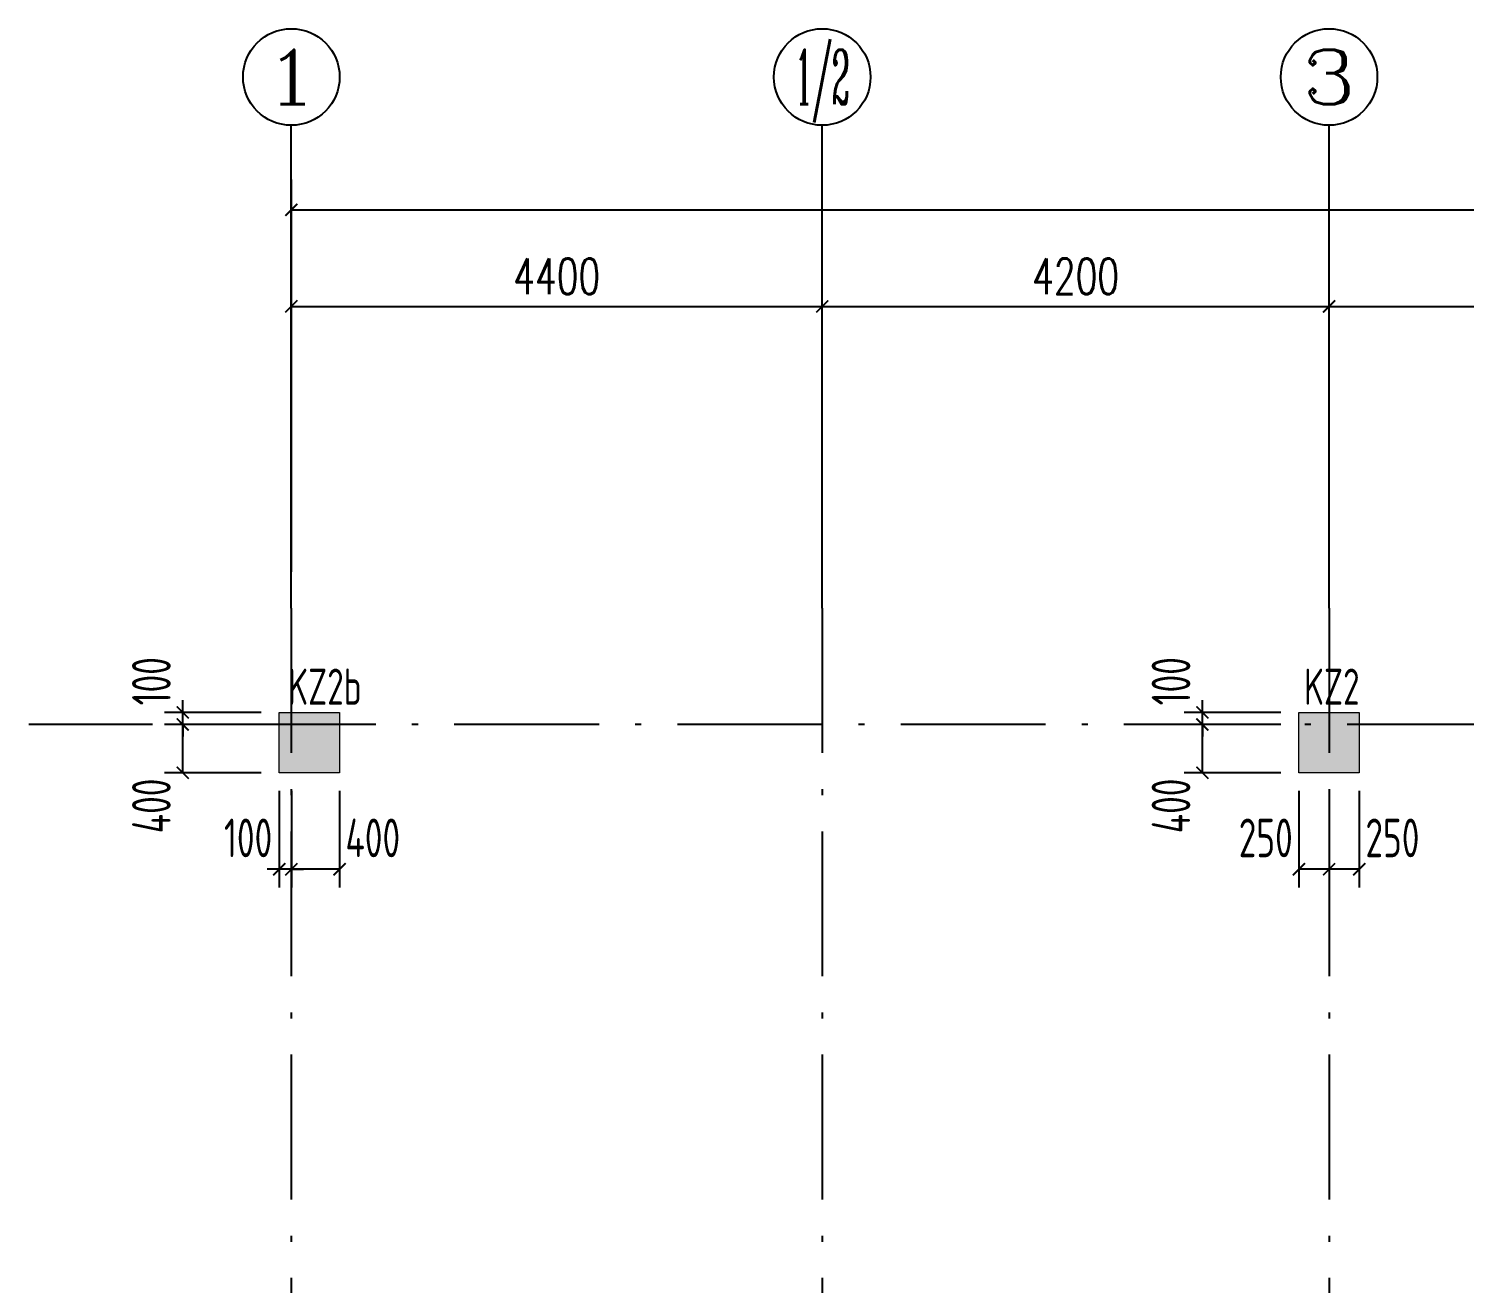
# Model space of a CAD drawing. Extents: x 169490 to 7584583, y -2399407 to 1374371.
# Drawn here: x 464380 to 476277, y 745552 to 755946 of the extents above; entities that cross this region are included whole.
import ezdxf
from ezdxf.enums import TextEntityAlignment as Align

# ---------------------------------------------------------------- set-up
doc = ezdxf.new("R2010")
doc.units = 0
doc.header["$LTSCALE"] = 100
doc.linetypes.add('D3轴线点划线', pattern=[18.5, 12, -3, 0.5, -3])
doc.layers.get('0').update_dxf_attribs({"linetype": 'CONTINUOUS'})
doc.layers.get('DEFPOINTS').update_dxf_attribs({"linetype": 'CONTINUOUS'})
for name, color, linetype in [('AXIS', 3, 'CONTINUOUS'), ('AXIS_TEXT', 4, 'CONTINUOUS'), ('C-AXIS(轴号)', 3, 'CONTINUOUS'), ('C-AXIS-T(字)', 7, 'CONTINUOUS'), ('C-DOTE', 8, 'D3轴线点划线'), ('S-COLU-DIM', 151, 'CONTINUOUS'), ('S-COLU-HATCH', 251, 'CONTINUOUS'), ('S-COLU-TEXT', 7, 'CONTINUOUS')]:
    doc.layers.add(name, color=color, linetype=linetype)
doc.layers.add('S-COLU-LINE1', color=6, linetype='CONTINUOUS', lineweight=18)
doc.styles.add('_TCH_AXIS', font='COMPLEX', dxfattribs={"bigfont": 'GBCBIG'})
doc.styles.add('_TCH_DIM_T3', font='SIMPLEX.shx', dxfattribs={"width": 0.705882, "bigfont": 'GBCBIG.shx'})
doc.styles.add('COMPLEX', font='COMPLEX')
doc.styles.add('TSSD_Dimension', font='Tssdeng.shx', dxfattribs={"width": 0.7, "bigfont": 'tssdchn.shx'})
doc.dimstyles.new('_TCH_ARCH&&100', dxfattribs={"dimtxt": 297.5, "dimasz": 100, "dimexe": 250, "dimexo": 300, "dimgap": 100, "dimtad": 1, "dimdec": 0, "dimzin": 0, "dimdsep": 46, "dimtxsty": '_TCH_DIM_T3', "dimblk": 'ARCHTICK', "dimcen": 0.09, "dimclrt": 7, "dimazin": 2, "dimtfac": 1, "dimtdec": 0, "dimtix": 1, "dimtmove": 2, "dimatfit": 3, "dimfxl": 1, "dimtolj": 1, "dimtzin": 0, "dimarcsym": 0})
doc.dimstyles.new('TSSD_100_100$0', dxfattribs={"dimtxt": 320, "dimasz": 100, "dimexe": 150, "dimexo": 150, "dimgap": 100, "dimtad": 1, "dimdec": 0, "dimzin": 0, "dimdsep": 46, "dimtxsty": 'TSSD_Dimension', "dimblk": 'ARCHTICK', "dimcen": 0, "dimclrt": 7, "dimadec": 1, "dimazin": 0, "dimtfac": 1, "dimtdec": 0, "dimtix": 1, "dimtmove": 2, "dimatfit": 3, "dimldrblk": '_TSDBK', "dimfxl": 1, "dimtolj": 1, "dimtzin": 0, "dimarcsym": 0})

# ---------------------------------------------------------------- blocks, each defined once
blk = doc.blocks.new('_ARCHTICK')
at = {"const_width": 0.15}
blk.add_lwpolyline([(-0.5, -0.5), (0.5, 0.5)], dxfattribs=at)
blk = doc.blocks.new('*D1629')
at = {"layer": 'AXIS', "color": 0, "lineweight": -2, "transparency": 16777216}
for p, q in [((466556, 751446), (466556, 754696)), ((538456, 751446), (538456, 754696)), ((466556, 754446), (538456, 754446))]:
    blk.add_line(p, q, dxfattribs=at)
at = {"layer": 'DEFPOINTS', "color": 0, "transparency": 16777216}
for p in [(538456, 754446), (466556, 751146), (538456, 751146)]:
    blk.add_point(p, dxfattribs=at)
at = {"layer": 'AXIS', "color": 0, "lineweight": -2, "transparency": 16777216, "xscale": 100, "yscale": 100, "zscale": 100, "rotation": 180}
blk.add_blockref('_ARCHTICK', (466556, 754446), dxfattribs=at)
at = {"layer": 'AXIS', "color": 0, "lineweight": -2, "transparency": 16777216, "xscale": 100, "yscale": 100, "zscale": 100}
blk.add_blockref('_ARCHTICK', (538456, 754446), dxfattribs=at)
at = {"layer": 'AXIS', "color": 7, "transparency": 16777216, "insert": (502506, 754695), "char_height": 297.5, "attachment_point": 5, "style": '_TCH_DIM_T3'}
blk.add_mtext('\\A1;71900', dxfattribs=at)
blk = doc.blocks.new('*D1630')
at = {"layer": 'AXIS', "color": 0, "lineweight": -2, "transparency": 16777216}
for p, q in [((466556, 751446), (466556, 753896)), ((470956, 751446), (470956, 753896)), ((466556, 753646), (470956, 753646))]:
    blk.add_line(p, q, dxfattribs=at)
at = {"layer": 'DEFPOINTS', "color": 0, "transparency": 16777216}
for p in [(470956, 753646), (466556, 751146), (470956, 751146)]:
    blk.add_point(p, dxfattribs=at)
at = {"layer": 'AXIS', "color": 0, "lineweight": -2, "transparency": 16777216, "xscale": 100, "yscale": 100, "zscale": 100, "rotation": 180}
blk.add_blockref('_ARCHTICK', (466556, 753646), dxfattribs=at)
at = {"layer": 'AXIS', "color": 0, "lineweight": -2, "transparency": 16777216, "xscale": 100, "yscale": 100, "zscale": 100}
blk.add_blockref('_ARCHTICK', (470956, 753646), dxfattribs=at)
at = {"layer": 'AXIS', "color": 7, "transparency": 16777216, "insert": (468756, 753895), "char_height": 297.5, "attachment_point": 5, "style": '_TCH_DIM_T3'}
blk.add_mtext('\\A1;4400', dxfattribs=at)
blk = doc.blocks.new('*D1631')
at = {"layer": 'AXIS', "color": 0, "lineweight": -2, "transparency": 16777216}
for p, q in [((470956, 751446), (470956, 753896)), ((475156, 751446), (475156, 753896)), ((470956, 753646), (475156, 753646))]:
    blk.add_line(p, q, dxfattribs=at)
at = {"layer": 'DEFPOINTS', "color": 0, "transparency": 16777216}
for p in [(475156, 753646), (470956, 751146), (475156, 751146)]:
    blk.add_point(p, dxfattribs=at)
at = {"layer": 'AXIS', "color": 0, "lineweight": -2, "transparency": 16777216, "xscale": 100, "yscale": 100, "zscale": 100, "rotation": 180}
blk.add_blockref('_ARCHTICK', (470956, 753646), dxfattribs=at)
at = {"layer": 'AXIS', "color": 0, "lineweight": -2, "transparency": 16777216, "xscale": 100, "yscale": 100, "zscale": 100}
blk.add_blockref('_ARCHTICK', (475156, 753646), dxfattribs=at)
at = {"layer": 'AXIS', "color": 7, "transparency": 16777216, "insert": (473056, 753895), "char_height": 297.5, "attachment_point": 5, "style": '_TCH_DIM_T3'}
blk.add_mtext('\\A1;4200', dxfattribs=at)
blk = doc.blocks.new('*D1632')
at = {"layer": 'AXIS', "color": 0, "lineweight": -2, "transparency": 16777216}
for p, q in [((475156, 751446), (475156, 753896)), ((483556, 751446), (483556, 753896)), ((475156, 753646), (483556, 753646))]:
    blk.add_line(p, q, dxfattribs=at)
at = {"layer": 'DEFPOINTS', "color": 0, "transparency": 16777216}
for p in [(483556, 753646), (475156, 751146), (483556, 751146)]:
    blk.add_point(p, dxfattribs=at)
at = {"layer": 'AXIS', "color": 0, "lineweight": -2, "transparency": 16777216, "xscale": 100, "yscale": 100, "zscale": 100, "rotation": 180}
blk.add_blockref('_ARCHTICK', (475156, 753646), dxfattribs=at)
at = {"layer": 'AXIS', "color": 0, "lineweight": -2, "transparency": 16777216, "xscale": 100, "yscale": 100, "zscale": 100}
blk.add_blockref('_ARCHTICK', (483556, 753646), dxfattribs=at)
at = {"layer": 'AXIS', "color": 7, "transparency": 16777216, "insert": (479356, 753895), "char_height": 297.5, "attachment_point": 5, "style": '_TCH_DIM_T3'}
blk.add_mtext('\\A1;8400', dxfattribs=at)
blk = doc.blocks.new('_AXISO')
blk.add_circle((0, 0), 0.5)
at = {"layer": 'AXIS_TEXT', "style": 'COMPLEX', "width": 1.041667}
blk.add_attdef('A', text='', height=0.56, dxfattribs=at).set_placement((-0.25, -0.28), (0.25, -0.28), align=Align.FIT)
blk = doc.blocks.new('*D3756')
at = {"layer": 'DEFPOINTS', "color": 0, "ltscale": 10, "transparency": 16777216}
for p in [(475156, 749782), (475406, 749782), (475156, 748982)]:
    blk.add_point(p, dxfattribs=at)
at = {"layer": 'S-COLU-DIM', "color": 0, "lineweight": -2, "ltscale": 10, "transparency": 16777216}
for p, q in [((475156, 749632), (475156, 748832)), ((475406, 749632), (475406, 748832)), ((475406, 748982), (475156, 748982))]:
    blk.add_line(p, q, dxfattribs=at)
at = {"layer": 'S-COLU-DIM', "color": 0, "lineweight": -2, "ltscale": 10, "transparency": 16777216, "xscale": 100, "yscale": 100, "zscale": 100, "rotation": 180}
blk.add_blockref('_ARCHTICK', (475156, 748982), dxfattribs=at)
at = {"layer": 'S-COLU-DIM', "color": 0, "lineweight": -2, "ltscale": 10, "transparency": 16777216, "xscale": 100, "yscale": 100, "zscale": 100}
blk.add_blockref('_ARCHTICK', (475406, 748982), dxfattribs=at)
at = {"layer": 'S-COLU-DIM', "color": 7, "ltscale": 10, "transparency": 16777216, "insert": (475681, 749242), "char_height": 320, "attachment_point": 5, "style": 'TSSD_Dimension'}
blk.add_mtext('\\A1;250', dxfattribs=at)
blk = doc.blocks.new('_TSDBK')
blk.add_line((-1, 0), (0, 0))
at = {"const_width": 0.5}
blk.add_lwpolyline([(-0.7, -0.7), (0.7, 0.7)], dxfattribs=at)
blk = doc.blocks.new('*D3757')
at = {"layer": 'DEFPOINTS', "color": 0, "ltscale": 10, "transparency": 16777216}
for p in [(474906, 749782), (475156, 749782), (474906, 748982)]:
    blk.add_point(p, dxfattribs=at)
at = {"layer": 'S-COLU-DIM', "color": 0, "lineweight": -2, "ltscale": 10, "transparency": 16777216}
for p, q in [((474906, 749632), (474906, 748832)), ((475156, 749632), (475156, 748832)), ((475156, 748982), (474906, 748982))]:
    blk.add_line(p, q, dxfattribs=at)
at = {"layer": 'S-COLU-DIM', "color": 0, "lineweight": -2, "ltscale": 10, "transparency": 16777216, "xscale": 100, "yscale": 100, "zscale": 100, "rotation": 180}
blk.add_blockref('_ARCHTICK', (474906, 748982), dxfattribs=at)
at = {"layer": 'S-COLU-DIM', "color": 0, "lineweight": -2, "ltscale": 10, "transparency": 16777216, "xscale": 100, "yscale": 100, "zscale": 100}
blk.add_blockref('_ARCHTICK', (475156, 748982), dxfattribs=at)
at = {"layer": 'S-COLU-DIM', "color": 7, "ltscale": 10, "transparency": 16777216, "insert": (474631, 749242), "char_height": 320, "attachment_point": 5, "style": 'TSSD_Dimension'}
blk.add_mtext('\\A1;250', dxfattribs=at)
blk = doc.blocks.new('*D3758')
at = {"layer": 'DEFPOINTS', "color": 0, "ltscale": 10, "transparency": 16777216}
for p in [(474106, 750182), (474906, 750182), (474906, 749782)]:
    blk.add_point(p, dxfattribs=at)
at = {"layer": 'S-COLU-DIM', "color": 0, "lineweight": -2, "ltscale": 10, "transparency": 16777216}
for p, q in [((474756, 750182), (473956, 750182)), ((474106, 749782), (474106, 750182)), ((474756, 749782), (473956, 749782))]:
    blk.add_line(p, q, dxfattribs=at)
at = {"layer": 'S-COLU-DIM', "color": 0, "lineweight": -2, "ltscale": 10, "transparency": 16777216, "xscale": 100, "yscale": 100, "zscale": 100}
for p, rotation in [((474106, 750182), 90), ((474106, 749782), 270)]:
    blk.add_blockref('_ARCHTICK', p, dxfattribs=dict(at, rotation=rotation))
at = {"layer": 'S-COLU-DIM', "color": 7, "ltscale": 10, "transparency": 16777216, "insert": (473846, 749507), "char_height": 320, "attachment_point": 5, "rotation": 90, "style": 'TSSD_Dimension'}
blk.add_mtext('\\A1;400', dxfattribs=at)
blk = doc.blocks.new('*D3759')
at = {"layer": 'DEFPOINTS', "color": 0, "ltscale": 10, "transparency": 16777216}
for p in [(474106, 750282), (474906, 750282), (474906, 750182)]:
    blk.add_point(p, dxfattribs=at)
at = {"layer": 'S-COLU-DIM', "color": 0, "lineweight": -2, "ltscale": 10, "transparency": 16777216}
for p, q in [((474106, 750282), (474106, 750382)), ((474756, 750282), (473956, 750282)), ((474106, 750182), (474106, 750282)), ((474756, 750182), (473956, 750182)), ((474106, 750182), (474106, 750082))]:
    blk.add_line(p, q, dxfattribs=at)
at = {"layer": 'S-COLU-DIM', "color": 0, "lineweight": -2, "ltscale": 10, "transparency": 16777216, "xscale": 100, "yscale": 100, "zscale": 100}
for p, rotation in [((474106, 750282), 270), ((474106, 750182), 90)]:
    blk.add_blockref('_ARCHTICK', p, dxfattribs=dict(at, rotation=rotation))
at = {"layer": 'S-COLU-DIM', "color": 7, "ltscale": 10, "transparency": 16777216, "insert": (473846, 750540), "char_height": 320, "attachment_point": 5, "rotation": 90, "style": 'TSSD_Dimension'}
blk.add_mtext('\\A1;100', dxfattribs=at)
blk = doc.blocks.new('*D3760')
at = {"layer": 'DEFPOINTS', "color": 0, "ltscale": 10, "transparency": 16777216}
for p in [(466556, 749782), (466956, 749782), (466556, 748982)]:
    blk.add_point(p, dxfattribs=at)
at = {"layer": 'S-COLU-DIM', "color": 0, "lineweight": -2, "ltscale": 10, "transparency": 16777216}
for p, q in [((466556, 749632), (466556, 748832)), ((466956, 749632), (466956, 748832)), ((466956, 748982), (466556, 748982))]:
    blk.add_line(p, q, dxfattribs=at)
at = {"layer": 'S-COLU-DIM', "color": 0, "lineweight": -2, "ltscale": 10, "transparency": 16777216, "xscale": 100, "yscale": 100, "zscale": 100, "rotation": 180}
blk.add_blockref('_ARCHTICK', (466556, 748982), dxfattribs=at)
at = {"layer": 'S-COLU-DIM', "color": 0, "lineweight": -2, "ltscale": 10, "transparency": 16777216, "xscale": 100, "yscale": 100, "zscale": 100}
blk.add_blockref('_ARCHTICK', (466956, 748982), dxfattribs=at)
at = {"layer": 'S-COLU-DIM', "color": 7, "ltscale": 10, "transparency": 16777216, "insert": (467231, 749242), "char_height": 320, "attachment_point": 5, "style": 'TSSD_Dimension'}
blk.add_mtext('\\A1;400', dxfattribs=at)
blk = doc.blocks.new('*D3761')
at = {"layer": 'DEFPOINTS', "color": 0, "ltscale": 10, "transparency": 16777216}
for p in [(466456, 749782), (466556, 749782), (466456, 748982)]:
    blk.add_point(p, dxfattribs=at)
at = {"layer": 'S-COLU-DIM', "color": 0, "lineweight": -2, "ltscale": 10, "transparency": 16777216}
for p, q in [((466456, 749632), (466456, 748832)), ((466556, 749632), (466556, 748832)), ((466456, 748982), (466356, 748982)), ((466556, 748982), (466456, 748982)), ((466556, 748982), (466656, 748982))]:
    blk.add_line(p, q, dxfattribs=at)
at = {"layer": 'S-COLU-DIM', "color": 0, "lineweight": -2, "ltscale": 10, "transparency": 16777216, "xscale": 100, "yscale": 100, "zscale": 100}
blk.add_blockref('_ARCHTICK', (466456, 748982), dxfattribs=at)
at = {"layer": 'S-COLU-DIM', "color": 0, "lineweight": -2, "ltscale": 10, "transparency": 16777216, "xscale": 100, "yscale": 100, "zscale": 100, "rotation": 180}
blk.add_blockref('_ARCHTICK', (466556, 748982), dxfattribs=at)
at = {"layer": 'S-COLU-DIM', "color": 7, "ltscale": 10, "transparency": 16777216, "insert": (466198, 749242), "char_height": 320, "attachment_point": 5, "style": 'TSSD_Dimension'}
blk.add_mtext('\\A1;100', dxfattribs=at)
blk = doc.blocks.new('*D3762')
at = {"layer": 'DEFPOINTS', "color": 0, "ltscale": 10, "transparency": 16777216}
for p in [(465656, 750182), (466456, 750182), (466456, 749782)]:
    blk.add_point(p, dxfattribs=at)
at = {"layer": 'S-COLU-DIM', "color": 0, "lineweight": -2, "ltscale": 10, "transparency": 16777216}
for p, q in [((466306, 750182), (465506, 750182)), ((465656, 749782), (465656, 750182)), ((466306, 749782), (465506, 749782))]:
    blk.add_line(p, q, dxfattribs=at)
at = {"layer": 'S-COLU-DIM', "color": 0, "lineweight": -2, "ltscale": 10, "transparency": 16777216, "xscale": 100, "yscale": 100, "zscale": 100}
for p, rotation in [((465656, 750182), 90), ((465656, 749782), 270)]:
    blk.add_blockref('_ARCHTICK', p, dxfattribs=dict(at, rotation=rotation))
at = {"layer": 'S-COLU-DIM', "color": 7, "ltscale": 10, "transparency": 16777216, "insert": (465396, 749507), "char_height": 320, "attachment_point": 5, "rotation": 90, "style": 'TSSD_Dimension'}
blk.add_mtext('\\A1;400', dxfattribs=at)
blk = doc.blocks.new('*D3763')
at = {"layer": 'DEFPOINTS', "color": 0, "ltscale": 10, "transparency": 16777216}
for p in [(465656, 750282), (466456, 750282), (466456, 750182)]:
    blk.add_point(p, dxfattribs=at)
at = {"layer": 'S-COLU-DIM', "color": 0, "lineweight": -2, "ltscale": 10, "transparency": 16777216}
for p, q in [((465656, 750282), (465656, 750382)), ((466306, 750282), (465506, 750282)), ((465656, 750182), (465656, 750282)), ((466306, 750182), (465506, 750182)), ((465656, 750182), (465656, 750082))]:
    blk.add_line(p, q, dxfattribs=at)
at = {"layer": 'S-COLU-DIM', "color": 0, "lineweight": -2, "ltscale": 10, "transparency": 16777216, "xscale": 100, "yscale": 100, "zscale": 100}
for p, rotation in [((465656, 750282), 270), ((465656, 750182), 90)]:
    blk.add_blockref('_ARCHTICK', p, dxfattribs=dict(at, rotation=rotation))
at = {"layer": 'S-COLU-DIM', "color": 7, "ltscale": 10, "transparency": 16777216, "insert": (465396, 750540), "char_height": 320, "attachment_point": 5, "rotation": 90, "style": 'TSSD_Dimension'}
blk.add_mtext('\\A1;100', dxfattribs=at)

msp = doc.modelspace()

# ---------------------------------------------------------------- hatches: boundary and pattern name
at = {"layer": 'S-COLU-HATCH', "ltscale": 10}
h = msp.add_hatch(color=256, dxfattribs=at)
h.dxf.hatch_style = 1
h.paths.add_polyline_path([(466955.9, 750282.3), (466455.9, 750282.3), (466455.9, 749782.3), (466955.9, 749782.3)])
h = msp.add_hatch(color=256, dxfattribs=at)
h.dxf.hatch_style = 1
h.paths.add_polyline_path([(474905.9, 750282.3), (475405.9, 750282.3), (475405.9, 749782.3), (474905.9, 749782.3)])

# ---------------------------------------------------------------- linework, layer by layer
at = {"layer": 'C-AXIS(轴号)'}
for p, q in [((466555.9, 751146.4), (466555.9, 755146.4)), ((470955.9, 751146.4), (470955.9, 755146.4)), ((475155.9, 751146.4), (475155.9, 755146.4))]:
    msp.add_line(p, q, dxfattribs=at)
at = {"layer": 'C-DOTE'}
for p, q in [((466555.9, 751146.4), (466555.9, 734582.5)), ((470955.9, 751146.4), (470955.9, 744382.3)), ((475155.9, 751146.4), (475155.9, 734582.5)), ((500555.9, 750182.3), (464379.5, 750182.3))]:
    msp.add_line(p, q, dxfattribs=at)
at = {"layer": 'S-COLU-LINE1'}
for points in [[(466455.9, 750282.3), (466955.9, 750282.3), (466955.9, 749782.3), (466455.9, 749782.3)], [(474905.9, 750282.3), (475405.9, 750282.3), (475405.9, 749782.3), (474905.9, 749782.3)]]:
    msp.add_lwpolyline(points, close=True, dxfattribs=at)

# ---------------------------------------------------------------- block references
at = {"layer": 'C-AXIS(轴号)'}
ref = msp.add_blockref('_AXISO', (466555.9, 755546.4), dxfattribs=dict(at, xscale=800, yscale=800, zscale=800))
ref.add_attrib('A', '1', dxfattribs={"layer": 'C-AXIS-T(字)', "height": 452.5, "style": '_TCH_AXIS', "width": 2.333333}).set_placement((466329.6, 755320.2), (466782.1, 755320.2), align=Align.FIT)
ref = msp.add_blockref('_AXISO', (470955.9, 755546.4), dxfattribs=dict(at, xscale=800, yscale=800, zscale=800))
ref.add_attrib('A', '1/2', dxfattribs={"layer": 'C-AXIS-T(字)', "height": 452.55, "style": '_TCH_AXIS', "width": 0.411765}).set_placement((470729.6, 755320.2), (471182.1, 755320.2), align=Align.FIT)
ref = msp.add_blockref('_AXISO', (475155.9, 755546.4), dxfattribs=dict(at, xscale=800, yscale=800, zscale=800))
ref.add_attrib('A', '3', dxfattribs={"layer": 'C-AXIS-T(字)', "height": 452.5, "style": '_TCH_AXIS', "width": 1.5}).set_placement((474929.6, 755320.2), (475382.1, 755320.2), align=Align.FIT)

# ---------------------------------------------------------------- texts
at = {"layer": 'S-COLU-TEXT', "color": 3, "style": 'TSSD_Dimension', "width": 0.7}
for s, p in [('KZ2b', (466529.4, 750344.9)), ('KZ2', (474948.2, 750344.9))]:
    msp.add_text(s, height=300, dxfattribs=at).set_placement(p)

# ---------------------------------------------------------------- dimensions: what is measured, and where the dimension line sits
at = {"layer": 'AXIS'}
for p1, p2, distance, picture, middle in [((466555.9, 751146.4), (538455.9, 751146.4), 3300, '*D1629', (502505.9, 754695.2)), ((466555.9, 751146.4), (470955.9, 751146.4), 2500, '*D1630', (468755.9, 753895.2)), ((470955.9, 751146.4), (475155.9, 751146.4), 2500, '*D1631', (473055.9, 753895.2)), ((475155.9, 751146.4), (483555.9, 751146.4), 2500, '*D1632', (479355.9, 753895.2))]:
    dim = msp.add_aligned_dim(p1=p1, p2=p2, distance=distance, dimstyle='_TCH_ARCH&&100', dxfattribs=at)
    dim.commit()
    dim.dimension.update_dxf_attribs({"geometry": picture, "text_midpoint": middle})
at = {"layer": 'S-COLU-DIM', "ltscale": 10}
for base, p1, p2, picture, middle in [((465655.9, 750282.3), (466455.9, 750182.3), (466455.9, 750282.3), '*D3763', (465395.9, 750540.3)), ((474105.9, 750282.3), (474905.9, 750182.3), (474905.9, 750282.3), '*D3759', (473845.9, 750540.3)), ((465655.9, 750182.3), (466455.9, 749782.3), (466455.9, 750182.3), '*D3762', (465395.9, 749507)), ((474105.9, 750182.3), (474905.9, 749782.3), (474905.9, 750182.3), '*D3758', (473845.9, 749507))]:
    dim = msp.add_linear_dim(base=base, p1=p1, p2=p2, angle=270, dimstyle='TSSD_100_100$0', dxfattribs=at)
    dim.commit()
    dim.dimension.update_dxf_attribs({"geometry": picture, "text_midpoint": middle, "dimtype": 160})
for base, p1, p2, picture, middle in [((466455.9, 748982.3), (466555.9, 749782.3), (466455.9, 749782.3), '*D3761', (466197.8, 749242.3)), ((466555.9, 748982.3), (466955.9, 749782.3), (466555.9, 749782.3), '*D3760', (467231.2, 749242.3)), ((474905.9, 748982.3), (475155.9, 749782.3), (474905.9, 749782.3), '*D3757', (474630.6, 749242.3)), ((475155.9, 748982.3), (475405.9, 749782.3), (475155.9, 749782.3), '*D3756', (475681.2, 749242.3))]:
    dim = msp.add_linear_dim(base=base, p1=p1, p2=p2, dimstyle='TSSD_100_100$0', dxfattribs=at)
    dim.commit()
    dim.dimension.update_dxf_attribs({"geometry": picture, "text_midpoint": middle, "dimtype": 160})

doc.saveas('drawing.dxf')
